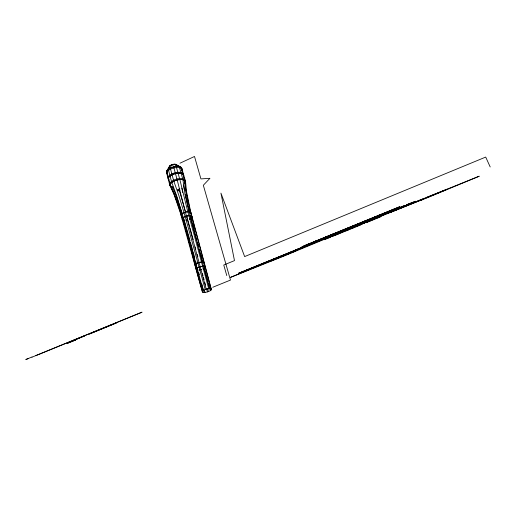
<?xml version="1.0" encoding="UTF-8"?>
<svg xmlns="http://www.w3.org/2000/svg" width="516" height="516" viewBox="0 0 516 516"><rect width="100%" height="100%" fill="white"/><g stroke="black" fill="none" stroke-linecap="round" stroke-linejoin="round"><path stroke-width="0.77" d="M376.661 218.455L376.706 217.668L377.402 217.062L383.414 214.011L373.062 218.558L370.752 220.087L370.649 220.9M28.664 358.401L25.8 359.529L32.044 356.975M169.396 167.868L169.525 167.487M203.252 290.572L183.315 217.816L176.756 196.067L171.699 182.264L168.261 169.158A7.921 3.586 -15 0 1 170.248 167.945L171.693 164.714M168.261 169.158L169.893 165.784M328.092 236.173L328.266 235.844M326.66 236.496L323.919 237.876M202.369 291.888L180.523 213.366L174.008 194.268L169.829 185.315L166.455 172.221L166.997 171.286M167.178 170.977L167.906 169.732M168.087 169.416L169.358 167.242A3.818 1.748 -15 0 1 172.634 164.417A3.818 1.748 -15 0 1 176.711 165.359M166.455 172.221A7.921 3.586 -15 0 1 166.681 170.951L169.616 166.088M338.051 234.148L337.645 233.555L336.258 233.535L328.402 236.102L328.627 235.696M334.536 233.29L334.31 233.645L340.625 231.755L341.573 231.955L341.915 232.574M332.581 234.083L332.33 234.451L344.224 230.291L345.875 230.207L346.326 230.787M316.624 240.65L313.399 242.159M316.431 240.92L316.921 240.462M307.633 244.507L308.162 244.029M305.156 245.255L301.847 246.861L399.765 206.993M319.075 240.824L319.875 240.372M316.927 241.469L338.954 232.316L304.059 246.513L335.781 233.632M352.228 226.84L376.261 216.617L373.203 217.855M379.776 215.746L370.94 219.635M324.403 238.36L323.784 238.656L326.035 237.837M388.058 212.553L390.044 211.702L383.349 214.559M179.968 163.211L194.506 156.471L200.924 178.91L209.935 178.304L203.336 185.257L230.484 280.078L212.721 287.283M346.165 229.343L374.364 217.862M362.942 222.035L355.318 225.776L354.286 226.788L354.35 227.524M322.855 238.998L325.731 237.766L293.759 250.86L328.905 236.444M370.927 219.061L357.846 224.576M320.107 240.069L317.927 241.049L318.572 240.83M323.738 238.573L320.494 240.005L336.793 233.522M372.068 218.268L375.267 216.901L374.868 216.862M380.253 215.772L383.865 214.205L377.119 216.823M317.746 240.991L313.767 242.739L327.131 237.47M321.449 239.495L316.669 241.559L323.1 239.076M340.431 231.2C342.547 231.033 346.694 227.246 348.435 229.93M378.847 216.372L382.601 214.798L381.859 214.979M320.326 239.946L323.1 238.805M325.383 237.857L319.604 240.359L333.02 235.122M324.893 238.115L330.769 235.664M347.984 229.02L320.875 240.185M387.548 212.811L381.401 215.372M333.929 234.657L317.308 241.617L337.954 233.677L283.252 256.349L230.542 277.356L318.198 241.385M377.119 217.094L380.021 215.901M380.776 215.624L386.935 212.96L378.557 216.191M322.042 239.224L334.781 234.025M325.261 237.934L327.492 236.973M332.794 234.851L326.364 237.605L333.033 235.044M375.1 217.939L378.222 216.649M378.486 216.585L386 213.347L383.833 214.14M372.829 218.881L382.433 214.959M382.279 215.056L393.127 210.451L372.926 218.487M324.267 238.263L342.069 231.013M366.218 221.583L377.493 217.004M368.656 220.577L373.758 218.513M374.945 218.023L379.434 216.236M373.081 218.823L375.906 217.655M376.654 217.339L383.659 214.624M332.943 234.683L350.577 227.53M338.889 232.265L342.282 230.871M329.892 235.941L344.83 229.884M334.11 234.283L341.798 231.123L311.096 243.507L327.976 236.825M333.136 235.025L298.396 249.164L327.209 237.386M361.077 223.699L366.928 221.358M362.574 223.118L374.642 218.184M376.325 217.52L369.527 220.313M384.414 214.411L479.248 176.208L421.172 200.273M31.998 357.175L142.042 312.167L35.888 355.582M345.791 229.433L350.112 227.704M347.442 228.936L336.696 233.406L344.985 230.13M352.209 227.195L363.083 222.667L353.473 226.479M355.853 225.834L367.921 220.932M365.128 222.086L371.597 219.435M426.274 197.957L447.32 189.191L425.984 197.66M399.681 206.781L304.898 245.622M304.859 245.493L399.674 206.761M342.424 230.8L356.433 225.092M363.154 222.357L366.167 221.132L363.696 222.957L360.794 224.138L360.89 224.866L331.627 236.76L330.75 236.044L328.44 236.489L315.579 241.32M350.951 227.704L329.053 236.921L353.389 226.827L347.1 229.452M343.546 230.897L358.407 224.821L359.007 225.627M350.454 228.04L362.342 223.247M421.075 200.079L389.58 212.669L423.21 198.783M423.655 199.028L359.749 224.802L390.167 211.979L387.381 213.082M356.124 225.221L359.723 223.763M369.624 219.745L356.324 225.189M349.106 228.098L355.608 225.453M340.541 232.045L344.733 230.342M349.074 228.582L336.497 233.748M355.343 226.047L333.11 235.115M360.729 223.415L366.753 220.925M367.005 220.861L372.855 218.436M342.192 231.432L348.571 228.852M366.218 221.203L381.905 214.804M363.535 222.28L370.062 219.59M370.856 219.281L376.022 217.165M328.75 236.838L339.683 232.381M326.892 237.612L343.946 230.652M368.727 220.197L379.757 215.694M328.963 236.715L340.167 232.168M324.158 238.702L329.55 236.502M371.023 219.274L379.841 215.843M375.164 217.591L381.318 215.146M381.13 215.166L384.272 213.901M331.027 235.87L326.273 237.766M324.97 238.334L319.082 240.669M380.769 215.314L382.64 214.579M383.169 214.353L386.091 213.185M379.686 216.262L382.298 215.23M329.066 236.644L322.519 239.172M384.917 213.669L388.716 212.166L386.349 213.108M319.075 239.901L329.763 236.18L331.588 236.018L332.059 236.58M388.084 211.747L393.231 209.702L382.414 214.753L380.892 215.965L380.905 216.733L366.244 222.686L366.212 221.938L367.515 220.816L379.299 215.32L378.867 215.23M328.402 236.051L334.278 234.219L335.271 234.206L335.968 234.993M347.197 228.395L351.596 227.169L352.363 227.253L352.976 228.078M329.111 235.812L333.31 234.735L334.439 235.619M395.52 208.445L396.049 208.432L392.431 209.773M395.604 208.483L396.004 208.522M358.388 224.802L353.157 225.769M364.535 221.067L364.902 221.183M176.485 164.778L180.832 167.087L184.541 180.09L185.754 190.152L190.023 210.096L211.076 289.012M175.059 164.204L179.2 166.475A7.921 3.586 -15 0 1 180.832 167.087M176.646 165.03L178.588 166.32M179.233 166.745L179.555 166.965M180.852 167.823L181.825 168.468L185.541 181.451L186.411 191.036L190.41 210.612L211.321 289.289M174.563 164.172L176.175 166.333L179.794 179.387L187.276 209.586L208.735 288.76M172.28 164.514L173.595 166.752L177.162 179.826L184.844 210.006L206.271 289.25M166.681 170.951L170.067 184.051L175.782 197.086L182.677 218.436L202.73 290.985M490.2 166.952L485.704 157.077L244.642 256.587L220.932 193.119L234.483 260.606L223.77 265.031L226.776 275.576M170.248 167.945L173.737 181.045L178.704 194.945L185.231 216.752L205.252 289.586M182.232 213.656L176.279 195.674L172.563 187.218A8.095 3.541 -15.1 0 1 170.886 186.65C185.573 220.371 191.965 257.084 202.62 292.153M179.375 190.578L185.508 211.889M183.573 218.145L184.025 219.668M183.393 176.214L183.625 177.027M184.251 220.429L185.973 226.369M179.2 166.475L182.883 179.497L184.992 193.874L190.075 215.901L209.606 288.721M186.186 227.111L188.05 233.677M188.256 234.406L190.069 240.901M185.025 181.903L186.115 192.223L188.334 203.865M186.721 216.223L187.56 219.261M187.772 220.022L189.611 226.692M190.469 242.346L192.642 250.221M209.251 284.058L209.883 286.354M210.515 288.657L210.934 290.185M204.33 268.391L208.103 282.175M208.522 283.71L209.148 286.006M209.567 287.535L210.405 290.598M190.017 228.149L191.617 233.98M191.81 234.696L193.197 239.74M199.086 249.125L201.395 257.632M201.608 258.406L202.446 261.477M207.58 288.515L208.419 291.579M195.151 246.906L195.738 249.054M197.183 254.343L197.815 256.658M202.414 273.545L203.04 275.841M203.452 277.369L204.078 279.666M204.91 282.723L205.536 285.019M206.574 288.85L207.413 291.908M193.055 251.711L194.745 257.897M195.59 260.986L196.422 264.063M201.492 255.639L202.124 257.961M197.151 241.952L198.312 246.255M204.342 290.095L204.968 292.391M198.712 272.506L199.337 274.809M201.827 284.006L202.446 286.303M202.859 287.838L204.104 292.437M198.454 244.352L199.034 246.506M196.764 240.52L192.9 225.976M192.707 225.247L190.372 216.23M193.294 224.686L194.435 229.104M191.784 218.668L192.352 220.925M188.198 207.529L189.056 211.005M188.024 206.832L185.134 194.042M188.804 206.058L189.94 211.005M182.38 191.075L182.651 192.449M181.89 188.134L182.258 190.34M184.347 189.927L183.664 185.102M167.345 174.363A7.895 3.567 -15 0 1 173.892 167.932A7.895 3.567 -15 0 1 181.896 170.796M167.416 173.653A7.888 3.573 -15 0 1 172.854 167.165A7.888 3.573 -15 0 1 181.78 169.429M168.855 180.11A7.953 3.535 -15 0 1 175.446 173.705A7.953 3.535 -15 0 1 183.515 176.491M168.59 179.129A7.946 3.541 -15 0 1 174.789 172.815A7.946 3.541 -15 0 1 183.393 175.118M173.208 187.334A7.979 3.489 -15.1 0 1 171.267 182.825A7.979 3.489 -15.1 0 1 181.864 179.523A7.979 3.489 -15.1 0 1 184.36 183.857M170.254 185.354A7.972 3.496 -15.1 0 1 176.885 178.988A7.972 3.496 -15.1 0 1 184.954 181.716M185.541 181.451A8.095 3.541 -15.1 0 1 185.25 182.716M169.829 185.315A8.095 3.541 -15.1 0 1 170.067 184.051M171.699 182.264A8.095 3.541 -15.1 0 1 173.737 181.045M177.162 179.826A8.095 3.541 -15.1 0 1 179.794 179.387M182.883 179.497A8.095 3.541 -15.1 0 1 184.541 180.09M179.781 190.475A1.819 0.78 -15.1 0 1 177.659 190.146A1.819 0.78 -15.1 0 1 179.794 188.901M173.247 187.211A7.869 3.438 -15.1 0 1 171.273 182.812A7.869 3.438 -15.1 0 1 181.606 179.491A7.869 3.438 -15.1 0 1 184.412 183.612M168.867 179.749A7.843 3.489 -15 0 1 174.982 173.524A7.843 3.489 -15 0 1 183.47 175.788M167.468 173.57A7.811 3.541 -15 0 1 172.957 167.107A7.811 3.541 -15 0 1 181.658 169.487A7.921 3.586 -15 0 0 181.825 168.468M169.551 167.552A3.767 1.722 -15 0 1 172.286 164.707A3.767 1.722 -15 0 1 176.685 165.339M179.826 190.649A1.845 0.793 -15.1 0 1 177.678 190.314A1.845 0.793 -15.1 0 1 179.839 189.05M173.595 166.752A7.921 3.586 -15 0 1 176.175 166.333M181.755 216.133A5.179 2.07 -15.2 0 1 185.695 211.999A5.179 2.07 -15.2 0 1 190.617 213.882M186.921 215.952A5.179 2.07 -15.2 0 1 185.489 216.294M184.625 220.397A5.186 2.051 -15.2 0 1 183.206 217.546A5.186 2.051 -15.2 0 1 190.907 215.752A5.186 2.051 -15.2 0 1 189.707 219.216M187.527 220.01A5.186 2.051 -15.2 0 1 186.063 220.3M186.424 215.914A4.754 1.903 -15.2 0 1 185.534 216.114M181.587 215.585A4.754 1.903 -15.2 0 1 185.218 212.308A4.754 1.903 -15.2 0 1 190.63 212.863M184.425 220.19A4.767 1.883 -15.2 0 1 182.941 218.1A4.767 1.883 -15.2 0 1 188.392 215.843A4.767 1.883 -15.2 0 1 191.7 217.184M191.114 218.062A4.767 1.883 -15.2 0 1 189.495 219.119M187.495 219.848A4.767 1.883 -15.2 0 1 186.147 220.113M195.932 265.817A4.702 1.593 -15.4 0 1 198.686 262.56A4.702 1.593 -15.4 0 1 204.033 263.263M198.034 270.094A4.708 1.574 -15.4 0 1 197.46 267.791A4.708 1.574 -15.4 0 1 204.33 266.256A4.708 1.574 -15.4 0 1 203.033 268.978M201.466 269.558A4.708 1.574 -15.4 0 1 199.273 270.023M195.558 265.314A4.315 1.464 -15.4 0 1 199.337 262.515A4.315 1.464 -15.4 0 1 203.749 263.154M197.918 269.92A4.328 1.445 -15.4 0 1 197.209 268.178A4.328 1.445 -15.4 0 1 202.369 266.359A4.328 1.445 -15.4 0 1 204.813 267.488M204.33 268.03A4.328 1.445 -15.4 0 1 203.188 268.752M201.021 269.552A4.328 1.445 -15.4 0 1 199.395 269.874M72.414 340.824L72.253 341.128L84.714 335.819L72.414 340.824M240.972 272.474L240.211 272.906L328.086 237.031L240.972 272.474M239.011 273.048L238.244 273.486L382.169 214.772L239.011 273.048M270.855 260.954L295.487 250.95L270.855 260.954M116.261 322.99L89.423 333.987L116.261 322.99M69.125 342.585L67.435 343.333L75.717 339.915L69.125 342.585M406.324 205.239L395.45 209.786L410.626 203.504L406.324 205.239M396.146 208.877L388.213 212.063L396.146 208.877M393.127 210.135L389.058 211.812L404.228 205.742L393.127 210.135M411.381 202.846L406.595 204.8L415.657 201.259L411.381 202.846M320.32 239.605L316.856 241.101L322.777 238.902L326.486 238.089L323.822 239.179L324.338 239.721L330.137 237.366L329.563 236.844L328.647 236.902L320.32 239.605M379.376 216.862L325.351 238.908L379.37 216.868M204.787 292.411A4.663 1.432 -15.4 0 0 211.347 289.379A4.663 1.432 -15.4 0 0 204.381 289.947A4.663 1.432 -15.4 0 0 204.787 292.411"/></g></svg>
